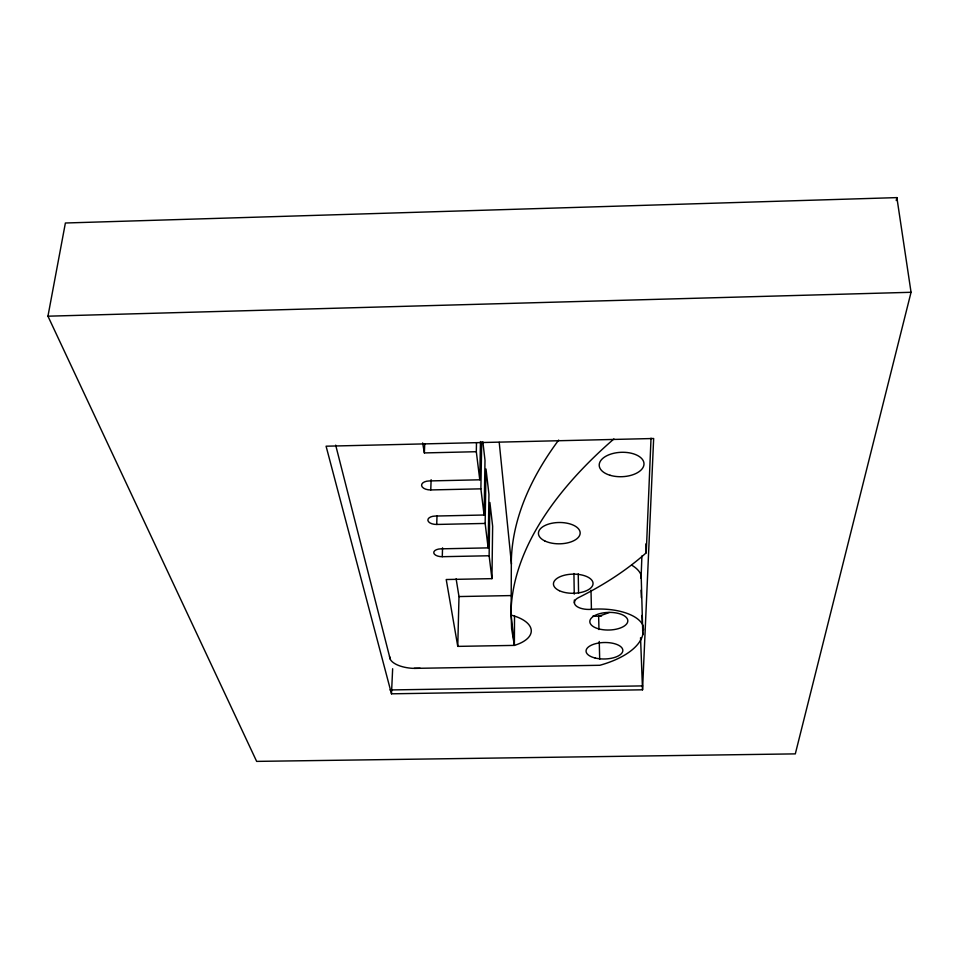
<?xml version="1.0" encoding="UTF-8"?>
<svg xmlns="http://www.w3.org/2000/svg" width="959" height="959" viewBox="0 0 959 959"><rect width="100%" height="100%" fill="white"/><g stroke="black" fill="none" stroke-linecap="round" stroke-linejoin="round"><path stroke-width="1.44" d="M491.943 578.649L489.126 555.764L489.893 502.48L492.638 526.203L491.943 578.649L446.223 579.524L457.767 646.378L514.372 645.395L511.147 615.103L511.339 560.14A695.635 315.523 -11 0 1 558.677 440.073M613.904 438.946A710.175 304.962 -10.3 0 0 511.015 611.362L511.615 628.732L514.372 645.395L514.527 616.05M488.155 547.877L488.946 494.317L486.009 469.023L485.146 523.434L488.155 547.877L440.924 548.836A7.864 3.932 1.8 0 0 433.78 552.923A7.864 3.932 1.8 0 0 442.279 556.699L489.126 555.764M485.146 523.434L436.717 524.453A8.128 4.196 2 0 1 427.906 520.425A8.128 4.196 2 0 1 435.266 516.05L484.103 515.007L485.002 460.296L482.856 441.787M484.103 515.007L480.879 488.838L481.706 442.027M480.879 488.838L430.759 489.941A8.415 4.495 2.2 0 1 421.612 485.626A8.415 4.495 2.2 0 1 429.2 480.938L479.776 479.8L476.311 451.713L476.491 442.746M479.776 479.8L480.459 441.56M457.767 646.378L458.989 596.558L456.124 578.828M442.279 556.699L442.555 547.829M436.717 524.453L437.016 515.642M430.759 489.941L431.13 479.716M641.068 578.313L641.907 555.968M476.311 451.713L424.369 452.924L424.717 443.969M643.525 629.991L643.177 626.059A45.816 21.038 -1.1 0 0 591.427 609.337A14.96 7.085 -1.1 0 1 575.975 605.74A14.96 7.085 -1.1 0 1 578.649 597.541A456.664 252.505 6.5 0 0 646.246 552.78L651.029 438.179M642.542 689.809L653.654 438.503L326.084 446.199L391.488 693.813L642.542 689.809L640.54 637.723M391.488 693.813L392.651 668.735M47.95 316.194L65.392 223.003L896.881 197.614L911.05 292.291L795.311 753.882L256.652 761.386L47.95 316.194L911.05 292.291M896.233 200.527L896.881 197.614M643.069 633.911L641.799 637.771A89.583 41.165 -0.4 0 1 599.831 665.282L414.168 668.375M420.126 668.279L412.658 668.339A24.898 11.064 2 0 1 390.529 659.804L389.522 656.436M458.989 596.558L511.71 595.563M592.65 616.253L601.569 616.086M389.989 689.953L642.602 685.901M335.674 445.144L390.205 659.133M422.643 442.938L424.369 452.924M499.219 442.351L511.471 564.036M645.875 543.873L646.246 552.78M641.08 590.193L641.367 597.601M642.062 615.378L642.302 621.3M642.65 630.195L642.818 634.642L641.175 575.352A45.013 21.853 -1.3 0 0 631.933 565.319M598.967 629.548L598.644 616.146A88.024 42.771 -0.4 0 0 609.217 612.477M599.255 641.451L599.687 659.324M591.008 590.276L591.427 609.337M578.241 573.866L578.565 593.094M573.926 573.506L574.249 594.136M574.345 600.022L574.393 602.971M511.147 615.103A38.576 17.742 0.7 0 1 514.372 645.395M595.131 658.006A18.389 8.235 -1.2 0 0 622.835 650.514A18.389 8.235 -1.2 0 0 595.407 643.729A18.389 8.235 -1.2 0 0 595.131 658.006M599.111 628.984A19.024 8.823 -1.4 0 0 627.821 620.964A19.024 8.823 -1.4 0 0 599.483 613.712A19.024 8.823 -1.4 0 0 599.111 628.984M559.361 590.696A19.803 9.578 -0.8 0 0 592.41 585.925A19.803 9.578 -0.8 0 0 567.992 574.537A19.803 9.578 -0.8 0 0 559.361 590.696M544.748 540.912A20.87 10.657 -0.6 0 0 579.536 535.601A20.87 10.657 -0.6 0 0 553.619 522.943A20.87 10.657 -0.6 0 0 544.748 540.912M610.032 475.268A22.405 12.203 -2.2 0 0 643.992 464.132A22.405 12.203 -2.2 0 0 610.799 454.098A22.405 12.203 -2.2 0 0 610.032 475.268"/></g></svg>
